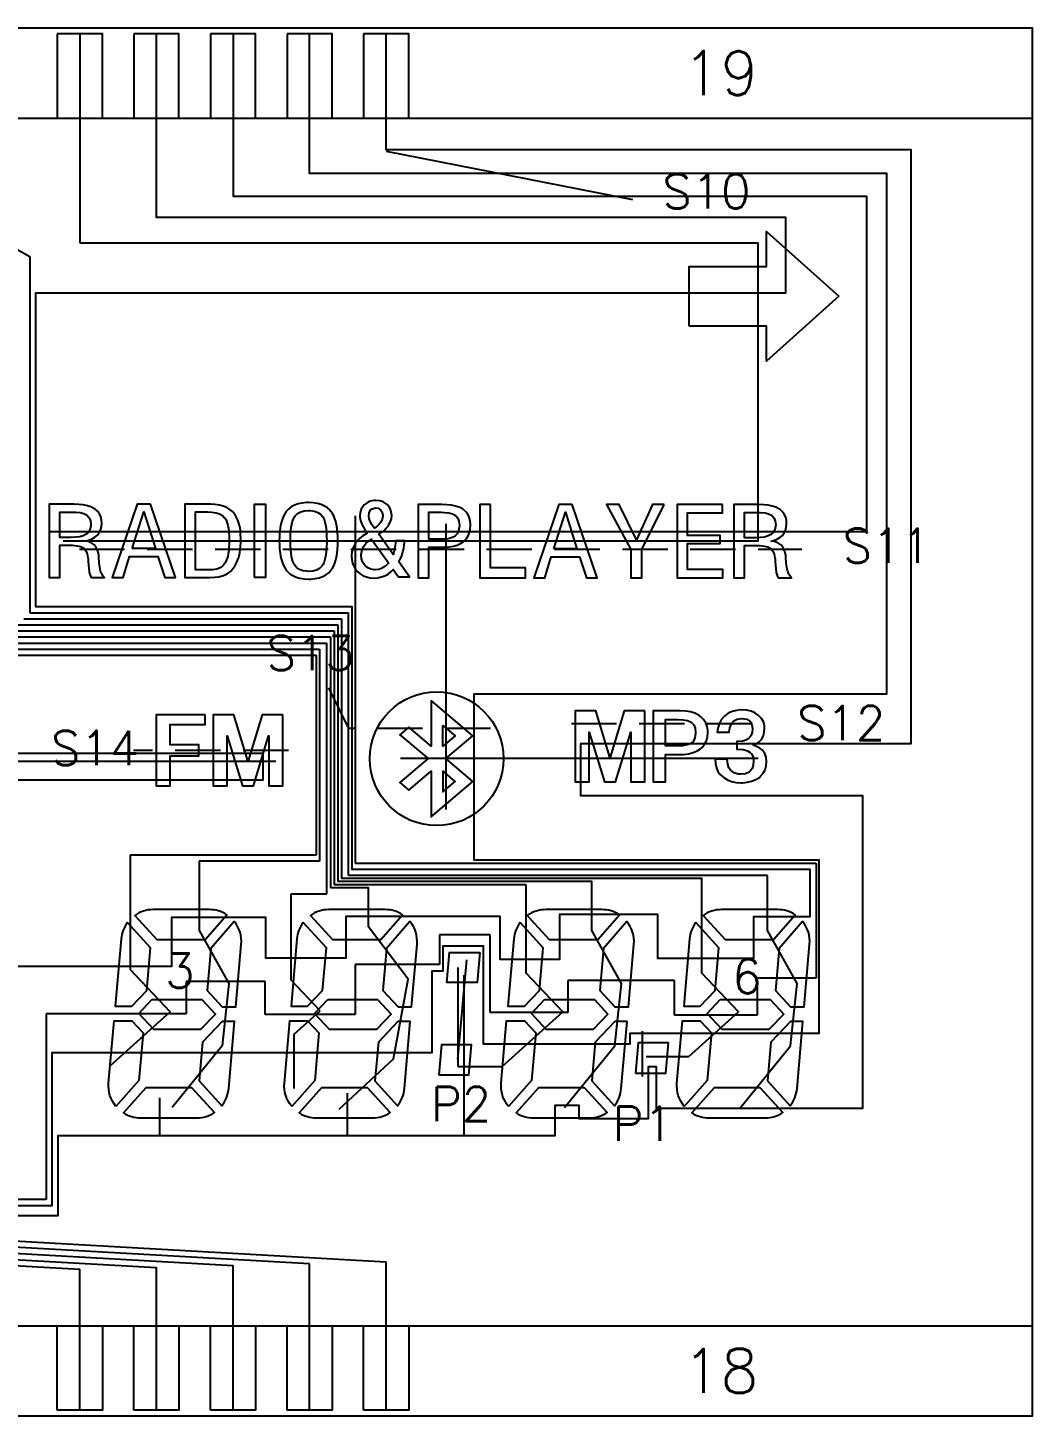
# Model space of a CAD drawing. Extents: x -1388 to 1427, y 183 to 486.
# Drawn here: x 1111.52 to 1144.81, y 347.38 to 393.38 of the extents above; entities that cross this region are included whole.
import ezdxf
from ezdxf.enums import TextEntityAlignment as Align

# ---------------------------------------------------------------- set-up
doc = ezdxf.new("R2010")
doc.units = 0
doc.header["$LTSCALE"] = 3
doc.linetypes.add('DASHED', pattern=[0.75, 0.5, -0.25])
doc.layers.get('0').update_dxf_attribs({"linetype": 'CONTINUOUS'})
for name, color, linetype in [('COM', 2, 'CONTINUOUS'), ('DIM', 3, 'CONTINUOUS'), ('SEG', 1, 'CONTINUOUS')]:
    doc.layers.add(name, color=color, linetype=linetype)
doc.styles.add('ROMANS', font='romans.shx')

msp = doc.modelspace()

# ---------------------------------------------------------------- linework, layer by layer
for p, q in [((1058.815, 390.385), (1144.815, 390.385)), ((1058.815, 350.385), (1144.815, 350.385))]:
    msp.add_line(p, q)
for points in [[(1058.815, 347.385), (1058.815, 393.385), (1144.815, 393.385), (1144.815, 347.385)], [(1112.495, 393.185), (1112.495, 390.385), (1113.995, 390.385), (1113.995, 393.185)], [(1115.035, 393.185), (1115.035, 390.385), (1116.535, 390.385), (1116.535, 393.185)], [(1117.575, 393.185), (1117.575, 390.385), (1119.075, 390.385), (1119.075, 393.185)], [(1120.115, 393.185), (1120.115, 390.385), (1121.615, 390.385), (1121.615, 393.185)], [(1122.655, 393.185), (1122.655, 390.385), (1124.155, 390.385), (1124.155, 393.185)], [(1133.443, 383.496), (1133.443, 385.479), (1136.011, 385.479), (1136.011, 386.632), (1138.407, 384.488), (1136.011, 382.343), (1136.011, 383.496)], [(1123.063, 377.724), (1122.993, 377.722), (1122.874, 377.697), (1122.767, 377.65), (1122.675, 377.581), (1122.634, 377.533), (1122.575, 377.439), (1122.539, 377.329), (1122.528, 377.206), (1122.529, 377.166), (1122.551, 377.057), (1122.595, 376.936), (1122.646, 376.836), (1122.708, 376.735), (1122.775, 376.645), (1122.736, 376.621), (1122.625, 376.548), (1122.529, 376.472), (1122.448, 376.394), (1122.383, 376.314), (1122.336, 376.236), (1122.293, 376.131), (1122.266, 376.017), (1122.257, 375.897), (1122.257, 375.888), (1122.266, 375.764), (1122.291, 375.649), (1122.332, 375.544), (1122.388, 375.448), (1122.461, 375.362), (1122.54, 375.293), (1122.636, 375.232), (1122.745, 375.189), (1122.861, 375.163), (1122.989, 375.154), (1122.997, 375.154), (1123.12, 375.163), (1123.239, 375.189), (1123.352, 375.229), (1123.358, 375.232), (1123.463, 375.288), (1123.559, 375.359), (1123.637, 375.436), (1123.814, 375.198), (1124.177, 375.198), (1123.817, 375.694), (1123.855, 375.757), (1123.906, 375.862), (1123.947, 375.98), (1123.959, 376.021), (1123.983, 376.131), (1124.002, 376.247), (1124.015, 376.382), (1123.715, 376.382), (1123.712, 376.337), (1123.698, 376.218), (1123.681, 376.109), (1123.661, 376.016), (1123.638, 375.932), (1123.153, 376.604), (1123.222, 376.647), (1123.322, 376.723), (1123.406, 376.803), (1123.474, 376.887), (1123.484, 376.901), (1123.539, 377.005), (1123.574, 377.116), (1123.585, 377.232), (1123.583, 377.281), (1123.56, 377.396), (1123.511, 377.498), (1123.437, 377.587), (1123.402, 377.617), (1123.302, 377.677), (1123.188, 377.713)], [(1113.047, 377.597), (1112.236, 377.597), (1112.236, 375.176), (1112.584, 375.176), (1112.584, 376.242), (1112.89, 376.242), (1113.006, 376.24), (1113.156, 376.224), (1113.276, 376.195), (1113.363, 376.153), (1113.391, 376.131), (1113.451, 376.055), (1113.492, 375.951), (1113.517, 375.82), (1113.52, 375.805), (1113.528, 375.704), (1113.537, 375.577), (1113.544, 375.479), (1113.562, 375.346), (1113.586, 375.246), (1113.621, 375.176), (1114.066, 375.176), (1114.017, 375.221), (1113.974, 375.289), (1113.938, 375.385), (1113.911, 375.511), (1113.893, 375.665), (1113.892, 375.689), (1113.881, 375.812), (1113.873, 375.907), (1113.864, 375.962), (1113.832, 376.083), (1113.783, 376.183), (1113.717, 376.26), (1113.712, 376.266), (1113.613, 376.33), (1113.489, 376.371), (1113.448, 376.383), (1113.507, 376.396), (1113.638, 376.444), (1113.748, 376.505), (1113.835, 376.578), (1113.883, 376.639), (1113.934, 376.735), (1113.963, 376.846), (1113.974, 376.971), (1113.968, 377.068), (1113.943, 377.182), (1113.896, 377.284), (1113.83, 377.371), (1113.744, 377.443), (1113.713, 377.462), (1113.613, 377.511), (1113.497, 377.548), (1113.364, 377.575), (1113.214, 377.591)], [(1113.005, 377.341), (1113.111, 377.337), (1113.259, 377.321), (1113.378, 377.289), (1113.47, 377.243), (1113.49, 377.228), (1113.558, 377.152), (1113.598, 377.053), (1113.612, 376.931), (1113.608, 376.875), (1113.583, 376.764), (1113.531, 376.673), (1113.453, 376.603), (1113.361, 376.557), (1113.244, 376.523), (1113.105, 376.503), (1112.94, 376.495), (1112.584, 376.495), (1112.584, 377.341)], [(1115.586, 377.597), (1115.146, 377.597), (1114.322, 375.176), (1114.682, 375.176), (1114.9, 375.868), (1115.835, 375.868), (1116.062, 375.176), (1116.422, 375.176)], [(1114.982, 376.131), (1115.368, 377.346), (1115.752, 376.131)], [(1117.581, 377.597), (1116.723, 377.597), (1116.723, 375.176), (1117.508, 375.176), (1117.56, 375.177), (1117.72, 375.183), (1117.854, 375.199), (1117.961, 375.222), (1118.014, 375.239), (1118.131, 375.295), (1118.238, 375.374), (1118.26, 375.394), (1118.335, 375.476), (1118.401, 375.57), (1118.457, 375.677), (1118.5, 375.795), (1118.502, 375.798), (1118.527, 375.89), (1118.547, 375.99), (1118.564, 376.097), (1118.574, 376.212), (1118.582, 376.335), (1118.583, 376.466), (1118.583, 376.469), (1118.579, 376.607), (1118.568, 376.738), (1118.549, 376.858), (1118.522, 376.969), (1118.488, 377.071), (1118.446, 377.163), (1118.397, 377.246), (1118.34, 377.32), (1118.308, 377.354), (1118.219, 377.428), (1118.118, 377.489), (1118.003, 377.536), (1117.875, 377.569), (1117.735, 377.589)], [(1117.489, 377.343), (1117.622, 377.339), (1117.763, 377.316), (1117.881, 377.278), (1117.975, 377.224), (1118.048, 377.152), (1118.055, 377.144), (1118.093, 377.08), (1118.125, 377.002), (1118.151, 376.909), (1118.171, 376.8), (1118.185, 376.676), (1118.195, 376.537), (1118.197, 376.383), (1118.196, 376.295), (1118.191, 376.167), (1118.183, 376.054), (1118.169, 375.955), (1118.151, 375.87), (1118.114, 375.756), (1118.064, 375.655), (1118.002, 375.568), (1117.942, 375.514), (1117.825, 375.46), (1117.786, 375.449), (1117.661, 375.431), (1117.501, 375.425), (1117.078, 375.425), (1117.078, 377.343)], [(1119.041, 375.176), (1119.041, 377.597), (1119.404, 377.597), (1119.404, 375.176)], [(1120.83, 377.653), (1120.761, 377.652), (1120.614, 377.639), (1120.482, 377.611), (1120.363, 377.569), (1120.258, 377.512), (1120.165, 377.441), (1120.087, 377.357), (1120.04, 377.286), (1119.997, 377.206), (1119.961, 377.116), (1119.929, 377.018), (1119.904, 376.911), (1119.884, 376.793), (1119.87, 376.667), (1119.861, 376.531), (1119.859, 376.387), (1119.861, 376.247), (1119.87, 376.112), (1119.884, 375.985), (1119.904, 375.868), (1119.929, 375.76), (1119.961, 375.661), (1119.997, 375.571), (1120.041, 375.491), (1120.088, 375.419), (1120.123, 375.377), (1120.208, 375.298), (1120.305, 375.233), (1120.416, 375.184), (1120.541, 375.147), (1120.68, 375.125), (1120.83, 375.119), (1120.9, 375.12), (1121.047, 375.134), (1121.18, 375.16), (1121.299, 375.203), (1121.405, 375.259), (1121.497, 375.33), (1121.573, 375.414), (1121.621, 375.485), (1121.663, 375.564), (1121.7, 375.652), (1121.73, 375.752), (1121.754, 375.859), (1121.775, 375.977), (1121.788, 376.103), (1121.797, 376.24), (1121.799, 376.387), (1121.799, 376.388), (1121.797, 376.534), (1121.788, 376.67), (1121.774, 376.797), (1121.754, 376.914), (1121.73, 377.022), (1121.699, 377.121), (1121.664, 377.21), (1121.621, 377.29), (1121.573, 377.359), (1121.542, 377.399), (1121.457, 377.477), (1121.359, 377.54), (1121.247, 377.59), (1121.122, 377.625), (1120.983, 377.647)], [(1120.829, 375.376), (1120.769, 375.377), (1120.636, 375.397), (1120.524, 375.441), (1120.434, 375.506), (1120.362, 375.593), (1120.35, 375.612), (1120.318, 375.682), (1120.29, 375.767), (1120.267, 375.863), (1120.25, 375.975), (1120.237, 376.098), (1120.23, 376.236), (1120.228, 376.387), (1120.228, 376.435), (1120.231, 376.581), (1120.241, 376.714), (1120.255, 376.834), (1120.274, 376.94), (1120.299, 377.033), (1120.328, 377.113), (1120.362, 377.179), (1120.388, 377.216), (1120.468, 377.294), (1120.568, 377.349), (1120.688, 377.382), (1120.83, 377.394), (1120.886, 377.393), (1121.022, 377.373), (1121.135, 377.331), (1121.227, 377.268), (1121.299, 377.183), (1121.31, 377.163), (1121.342, 377.093), (1121.369, 377.011), (1121.392, 376.913), (1121.409, 376.803), (1121.421, 376.677), (1121.429, 376.539), (1121.432, 376.387), (1121.43, 376.328), (1121.427, 376.181), (1121.417, 376.048), (1121.403, 375.927), (1121.384, 375.821), (1121.36, 375.73), (1121.331, 375.651), (1121.298, 375.588), (1121.274, 375.553), (1121.194, 375.475), (1121.094, 375.42), (1120.973, 375.387)], [(1123.056, 377.476), (1123.135, 377.465), (1123.227, 377.408), (1123.27, 377.338), (1123.289, 377.222), (1123.288, 377.205), (1123.267, 377.097), (1123.216, 376.992), (1123.185, 376.952), (1123.107, 376.869), (1123.016, 376.801), (1122.993, 376.833), (1122.927, 376.933), (1122.876, 377.03), (1122.841, 377.119), (1122.824, 377.219), (1122.837, 377.32), (1122.887, 377.409), (1122.941, 377.451)], [(1125.243, 377.586), (1124.465, 377.586), (1124.465, 375.165), (1124.819, 375.165), (1124.819, 376.174), (1125.256, 376.174), (1125.337, 376.175), (1125.49, 376.187), (1125.628, 376.212), (1125.752, 376.248), (1125.861, 376.298), (1125.955, 376.359), (1125.989, 376.387), (1126.064, 376.467), (1126.121, 376.558), (1126.162, 376.662), (1126.186, 376.778), (1126.195, 376.905), (1126.195, 376.924), (1126.184, 377.051), (1126.156, 377.166), (1126.109, 377.267), (1126.045, 377.352), (1125.965, 377.423), (1125.915, 377.455), (1125.815, 377.502), (1125.698, 377.539), (1125.563, 377.565), (1125.411, 377.58)], [(1125.227, 377.333), (1125.333, 377.331), (1125.479, 377.313), (1125.598, 377.281), (1125.688, 377.233), (1125.715, 377.211), (1125.778, 377.133), (1125.815, 377.033), (1125.828, 376.909), (1125.825, 376.831), (1125.801, 376.718), (1125.757, 376.624), (1125.69, 376.551), (1125.642, 376.519), (1125.537, 376.474), (1125.405, 376.447), (1125.249, 376.437), (1124.819, 376.437), (1124.819, 377.333)], [(1126.86, 377.586), (1126.504, 377.586), (1126.504, 375.165), (1128.017, 375.165), (1128.017, 375.496), (1126.86, 375.496)], [(1129.561, 377.586), (1129.119, 377.586), (1128.296, 375.165), (1128.655, 375.165), (1128.873, 375.858), (1129.808, 375.858), (1130.036, 375.165), (1130.396, 375.165)], [(1128.956, 376.121), (1129.341, 377.335), (1129.726, 376.121)], [(1132.616, 377.586), (1132.229, 377.586), (1131.698, 376.418), (1131.121, 377.586), (1130.699, 377.586), (1131.514, 376.102), (1131.514, 375.165), (1131.872, 375.165), (1131.872, 376.102)], [(1134.549, 377.586), (1133.043, 377.586), (1133.043, 375.165), (1134.562, 375.165), (1134.562, 375.438), (1133.394, 375.438), (1133.394, 376.302), (1134.474, 376.302), (1134.474, 376.566), (1133.394, 376.566), (1133.394, 377.316), (1134.549, 377.316)], [(1135.747, 377.586), (1134.93, 377.586), (1134.93, 375.165), (1135.277, 375.165), (1135.277, 376.232), (1135.659, 376.232), (1135.777, 376.229), (1135.927, 376.214), (1136.046, 376.184), (1136.134, 376.143), (1136.161, 376.121), (1136.221, 376.044), (1136.263, 375.941), (1136.288, 375.81), (1136.29, 375.795), (1136.299, 375.694), (1136.307, 375.567), (1136.314, 375.469), (1136.333, 375.336), (1136.357, 375.236), (1136.391, 375.165), (1136.837, 375.165), (1136.788, 375.211), (1136.745, 375.278), (1136.709, 375.374), (1136.682, 375.5), (1136.664, 375.655), (1136.663, 375.679), (1136.652, 375.801), (1136.643, 375.897), (1136.635, 375.952), (1136.603, 376.072), (1136.554, 376.173), (1136.488, 376.25), (1136.482, 376.256), (1136.384, 376.319), (1136.259, 376.361), (1136.161, 376.375), (1136.207, 376.386), (1136.338, 376.434), (1136.448, 376.494), (1136.535, 376.568), (1136.583, 376.628), (1136.634, 376.725), (1136.664, 376.835), (1136.673, 376.961), (1136.669, 377.057), (1136.643, 377.172), (1136.596, 377.274), (1136.53, 377.361), (1136.444, 377.433), (1136.413, 377.452), (1136.314, 377.5), (1136.197, 377.538), (1136.064, 377.565), (1135.914, 377.58)], [(1135.705, 377.331), (1135.811, 377.327), (1135.959, 377.31), (1136.078, 377.278), (1136.17, 377.232), (1136.19, 377.218), (1136.258, 377.142), (1136.298, 377.043), (1136.312, 376.921), (1136.308, 376.865), (1136.284, 376.754), (1136.231, 376.663), (1136.153, 376.593), (1136.061, 376.547), (1135.945, 376.513), (1135.804, 376.492), (1135.673, 376.485), (1135.277, 376.485), (1135.277, 377.331)], [(1123.268, 375.478), (1123.157, 375.438), (1123.039, 375.424), (1123.013, 375.425), (1122.898, 375.445), (1122.798, 375.491), (1122.708, 375.565), (1122.68, 375.597), (1122.621, 375.69), (1122.585, 375.794), (1122.573, 375.91), (1122.579, 375.994), (1122.608, 376.103), (1122.66, 376.203), (1122.664, 376.211), (1122.731, 376.294), (1122.818, 376.372), (1122.917, 376.441), (1123.482, 375.656), (1123.463, 375.633), (1123.378, 375.55), (1123.284, 375.487)], [(1124.896, 371.097), (1124.896, 369.584), (1124.15, 370.215), (1123.856, 369.964), (1124.793, 369.172), (1123.856, 368.38), (1124.15, 368.129), (1124.896, 368.76), (1124.896, 367.247), (1126.278, 368.417), (1125.384, 369.172), (1126.278, 369.927)], [(1135.176, 370.783), (1135.174, 370.783), (1135.01, 370.771), (1134.864, 370.735), (1134.735, 370.674), (1134.627, 370.589), (1134.593, 370.557), (1134.509, 370.457), (1134.446, 370.342), (1134.4, 370.215), (1134.372, 370.052), (1134.77, 370.052), (1134.791, 370.186), (1134.832, 370.304), (1134.898, 370.398), (1134.925, 370.423), (1135.037, 370.48), (1135.193, 370.5), (1135.205, 370.5), (1135.356, 370.475), (1135.456, 370.409), (1135.468, 370.397), (1135.526, 370.295), (1135.546, 370.167), (1135.534, 370.041), (1135.493, 369.928), (1135.422, 369.843), (1135.348, 369.793), (1135.218, 369.754), (1135.026, 369.738), (1135.026, 369.483), (1135.064, 369.483), (1135.239, 369.47), (1135.374, 369.435), (1135.471, 369.379), (1135.51, 369.335), (1135.561, 369.228), (1135.578, 369.095), (1135.567, 368.958), (1135.531, 368.842), (1135.469, 368.757), (1135.434, 368.728), (1135.314, 368.673), (1135.159, 368.655), (1135.067, 368.66), (1134.933, 368.699), (1134.831, 368.773), (1134.818, 368.785), (1134.757, 368.87), (1134.721, 368.988), (1134.706, 369.157), (1134.309, 369.157), (1134.319, 369.005), (1134.347, 368.869), (1134.397, 368.75), (1134.47, 368.649), (1134.562, 368.565), (1134.592, 368.541), (1134.712, 368.467), (1134.847, 368.413), (1134.996, 368.381), (1135.159, 368.371), (1135.208, 368.371), (1135.368, 368.387), (1135.515, 368.422), (1135.649, 368.477), (1135.773, 368.551), (1135.811, 368.586), (1135.898, 368.687), (1135.959, 368.802), (1135.996, 368.929), (1136.008, 369.068), (1136.008, 369.078), (1135.992, 369.215), (1135.947, 369.34), (1135.873, 369.449), (1135.788, 369.521), (1135.659, 369.589), (1135.563, 369.615), (1135.618, 369.638), (1135.748, 369.713), (1135.842, 369.802), (1135.898, 369.906), (1135.932, 370.033), (1135.943, 370.18), (1135.938, 370.26), (1135.905, 370.387), (1135.838, 370.502), (1135.742, 370.603), (1135.735, 370.607), (1135.626, 370.685), (1135.496, 370.74), (1135.346, 370.772)], [(1117.404, 370.627), (1115.773, 370.627), (1115.773, 368.27), (1116.245, 368.27), (1116.245, 369.26), (1117.192, 369.26), (1117.192, 369.632), (1116.245, 369.632), (1116.245, 370.302), (1117.404, 370.302)], [(1119.974, 370.627), (1119.288, 370.627), (1118.827, 369.096), (1118.815, 369.096), (1118.354, 370.627), (1117.667, 370.627), (1117.667, 368.27), (1118.127, 368.27), (1118.127, 369.924), (1118.135, 369.924), (1118.638, 368.27), (1119.004, 368.27), (1119.507, 369.924), (1119.514, 369.924), (1119.514, 368.27), (1119.974, 368.27)], [(1131.974, 370.756), (1131.288, 370.756), (1130.827, 369.225), (1130.814, 369.225), (1130.353, 370.756), (1129.667, 370.756), (1129.667, 368.398), (1130.127, 368.398), (1130.127, 370.053), (1130.135, 370.053), (1130.638, 368.398), (1131.003, 368.398), (1131.507, 370.053), (1131.514, 370.053), (1131.514, 368.398), (1131.974, 368.398)], [(1133.151, 370.756), (1132.251, 370.756), (1132.251, 368.398), (1132.663, 368.398), (1132.663, 369.306), (1133.134, 369.306), (1133.258, 369.311), (1133.427, 369.331), (1133.578, 369.37), (1133.709, 369.427), (1133.823, 369.501), (1133.872, 369.543), (1133.957, 369.645), (1134.018, 369.761), (1134.056, 369.89), (1134.068, 370.031), (1134.065, 370.101), (1134.041, 370.237), (1133.994, 370.359), (1133.92, 370.469), (1133.824, 370.563), (1133.759, 370.609), (1133.633, 370.674), (1133.489, 370.72), (1133.329, 370.748)], [(1133.071, 370.473), (1133.247, 370.461), (1133.394, 370.429), (1133.513, 370.38), (1133.526, 370.371), (1133.598, 370.292), (1133.641, 370.18), (1133.655, 370.031), (1133.655, 370.002), (1133.635, 369.859), (1133.587, 369.755), (1133.511, 369.682), (1133.501, 369.677), (1133.379, 369.629), (1133.228, 369.6), (1133.048, 369.591), (1132.663, 369.591), (1132.663, 370.473)], [(1125.277, 370.274), (1125.687, 369.927), (1125.277, 369.581)], [(1125.277, 368.763), (1125.277, 368.069), (1125.687, 368.417)], [(1126.502, 362.753), (1126.414, 361.753), (1125.41, 361.753), (1125.498, 362.753)], [(1115.639, 361.187), (1117.292, 361.187), (1117.741, 360.705), (1117.253, 360.192), (1115.698, 360.192), (1115.201, 360.726)], [(1121.464, 361.187), (1123.117, 361.187), (1123.566, 360.705), (1123.078, 360.192), (1121.523, 360.192), (1121.026, 360.726)], [(1128.652, 361.187), (1130.304, 361.187), (1130.753, 360.705), (1130.265, 360.192), (1128.71, 360.192), (1128.213, 360.726)], [(1134.476, 361.187), (1136.129, 361.187), (1136.578, 360.705), (1136.09, 360.192), (1134.535, 360.192), (1134.038, 360.726)], [(1131.666, 358.752), (1132.67, 358.752), (1132.758, 359.752), (1131.754, 359.752)], [(1125.142, 358.691), (1126.146, 358.691), (1126.234, 359.691), (1125.23, 359.691)], [(1112.495, 347.585), (1112.495, 350.385), (1113.995, 350.385), (1113.995, 347.585)], [(1115.035, 347.585), (1115.035, 350.385), (1116.535, 350.385), (1116.535, 347.585)], [(1117.575, 347.585), (1117.575, 350.385), (1119.075, 350.385), (1119.075, 347.585)], [(1120.115, 347.585), (1120.115, 350.385), (1121.615, 350.385), (1121.615, 347.585)], [(1122.655, 347.585), (1122.655, 350.385), (1124.155, 350.385), (1124.155, 347.585)]]:
    msp.add_lwpolyline(points, close=True)
for points in [[(1115.797, 363.175), (1117.405, 363.175), (1118.118, 364, 0.144169), (1117.543, 364.17), (1115.678, 364.17, 0.154794), (1115.066, 363.976)], [(1121.622, 363.175), (1123.23, 363.175), (1123.943, 364, 0.144169), (1123.368, 364.17), (1121.503, 364.17, 0.154794), (1120.891, 363.976)], [(1128.809, 363.175), (1130.417, 363.175), (1131.13, 364, 0.144169), (1130.555, 364.17), (1128.69, 364.17, 0.154794), (1128.078, 363.976)], [(1134.634, 363.175), (1136.242, 363.175), (1136.955, 364, 0.144169), (1136.38, 364.17), (1134.515, 364.17, 0.154794), (1133.903, 363.976)], [(1114.828, 363.744, 0.13972), (1114.62, 363.201), (1114.425, 360.97), (1114.974, 360.97), (1115.47, 361.49), (1115.594, 362.905)], [(1117.589, 362.881), (1117.467, 361.486), (1117.97, 360.945), (1118.419, 360.945), (1118.6, 363.016, 0.195303), (1118.365, 363.779)], [(1120.653, 363.744, 0.13972), (1120.445, 363.201), (1120.25, 360.97), (1120.799, 360.97), (1121.295, 361.49), (1121.419, 362.905)], [(1123.414, 362.881), (1123.292, 361.486), (1123.795, 360.945), (1124.244, 360.945), (1124.425, 363.016, 0.195303), (1124.19, 363.779)], [(1127.84, 363.744, 0.13972), (1127.633, 363.201), (1127.437, 360.97), (1127.986, 360.97), (1128.482, 361.49), (1128.606, 362.905)], [(1130.602, 362.881), (1130.479, 361.486), (1130.982, 360.945), (1131.431, 360.945), (1131.612, 363.016, 0.195303), (1131.377, 363.779)], [(1133.665, 363.744, 0.13972), (1133.458, 363.201), (1133.262, 360.97), (1133.811, 360.97), (1134.307, 361.49), (1134.431, 362.905)], [(1136.427, 362.881), (1136.304, 361.486), (1136.807, 360.945), (1137.256, 360.945), (1137.437, 363.016, 0.195303), (1137.202, 363.779)], [(1114.446, 357.65, -0.198685), (1114.202, 358.424), (1114.383, 360.483), (1114.974, 360.483), (1115.347, 360.082), (1115.209, 358.508)], [(1117.954, 357.669, 0.147649), (1118.182, 358.239), (1118.377, 360.461), (1117.967, 360.461), (1117.318, 359.78), (1117.205, 358.492)], [(1120.271, 357.65, -0.198685), (1120.027, 358.424), (1120.208, 360.483), (1120.799, 360.483), (1121.172, 360.082), (1121.034, 358.508)], [(1124.007, 358.239), (1124.202, 360.461), (1123.792, 360.461), (1123.143, 359.78), (1123.03, 358.492), (1123.779, 357.669, 0.147649)], [(1127.458, 357.65, -0.198685), (1127.215, 358.424), (1127.395, 360.483), (1127.986, 360.483), (1128.359, 360.082), (1128.221, 358.508)], [(1130.967, 357.669, 0.147649), (1131.194, 358.239), (1131.389, 360.461), (1130.979, 360.461), (1130.33, 359.78), (1130.218, 358.492)], [(1133.283, 357.65, -0.198685), (1133.04, 358.424), (1133.22, 360.483), (1133.811, 360.483), (1134.184, 360.082), (1134.046, 358.508)], [(1136.792, 357.669, 0.147649), (1137.019, 358.239), (1137.214, 360.461), (1136.804, 360.461), (1136.155, 359.78), (1136.043, 358.492)], [(1116.963, 358.265), (1115.437, 358.265), (1114.696, 357.432, 0.140856), (1115.26, 357.27), (1117.125, 357.27, 0.146889), (1117.71, 357.445)], [(1122.788, 358.265), (1121.262, 358.265), (1120.521, 357.432, 0.140856), (1121.085, 357.27), (1122.95, 357.27, 0.146889), (1123.535, 357.445)], [(1129.975, 358.265), (1128.449, 358.265), (1127.708, 357.432, 0.140856), (1128.272, 357.27), (1130.137, 357.27, 0.146889), (1130.722, 357.445)], [(1135.8, 358.265), (1134.274, 358.265), (1133.533, 357.432, 0.140856), (1134.097, 357.27), (1135.962, 357.27, 0.146889), (1136.547, 357.445)]]:
    msp.add_lwpolyline(points, format="xyb", close=True)
msp.add_circle((1125.075, 369.169), 2.217)
at = {"layer": 'COM', "color": 4}
for p, q in [((1122.377, 377.219), (1122.377, 365.706)), ((1122.377, 365.706), (1137.649, 365.706)), ((1137.649, 365.706), (1137.649, 361.895)), ((1126.848, 363.339), (1125.165, 363.339)), ((1125.165, 363.339), (1125.165, 362.346)), ((1126.848, 360.764), (1126.848, 363.339)), ((1125.165, 362.346), (1122.378, 362.346)), ((1122.378, 362.346), (1122.378, 360.691)), ((1119.39, 361.789), (1116.772, 361.789)), ((1116.772, 361.789), (1116.772, 360.717)), ((1119.39, 360.691), (1119.39, 361.789)), ((1132.963, 361.82), (1129.42, 361.82)), ((1129.42, 361.82), (1129.42, 360.764)), ((1132.963, 360.677), (1132.963, 361.82)), ((1137.649, 361.895), (1135.703, 361.895)), ((1135.703, 361.895), (1135.703, 360.677)), ((1116.772, 360.717), (1112.134, 360.717)), ((1112.134, 360.717), (1112.134, 354.569)), ((1122.378, 360.691), (1119.39, 360.691)), ((1129.42, 360.764), (1126.848, 360.764)), ((1135.703, 360.677), (1132.963, 360.677)), ((1112.134, 354.569), (1105.398, 354.569))]:
    msp.add_line(p, q, dxfattribs=at)
at = {"layer": 'COM', "color": 2}
msp.add_lwpolyline([(1102.822, 354.036), (1112.534, 354.036), (1112.534, 356.686), (1129.003, 356.686), (1129.003, 357.69), (1129.786, 357.69), (1129.786, 357.251), (1132.093, 357.251), (1132.093, 358.968), (1132.345, 358.968), (1132.345, 357.594), (1139.197, 357.594), (1139.197, 367.939), (1129.852, 367.939), (1129.852, 369.667), (1140.8, 369.667), (1140.8, 389.343), (1123.405, 389.343), (1123.405, 393.185)], dxfattribs=at)
at = {"layer": 'COM', "color": 6}
msp.add_lwpolyline([(1105.298, 354.369), (1112.334, 354.369), (1112.334, 359.44), (1124.921, 359.44), (1124.921, 362.144), (1125.293, 362.144), (1125.293, 362.971), (1126.62, 362.971), (1126.62, 359.719), (1131.49, 359.719), (1131.49, 360.072), (1137.749, 360.072), (1137.749, 365.806), (1126.313, 365.806), (1126.313, 371.319), (1139.994, 371.319), (1139.994, 388.554), (1120.865, 388.554), (1120.865, 393.185)], dxfattribs=at)
at = {"layer": 'COM', "color": 3}
for points in [[(1111.176, 362.295), (1116.298, 362.295), (1116.298, 363.917), (1119.407, 363.917), (1119.407, 362.569), (1122.073, 362.569), (1122.073, 363.954), (1127.174, 363.954), (1127.174, 362.532), (1129.158, 362.532), (1129.158, 364.018), (1132.398, 364.018), (1132.398, 362.566), (1135.582, 362.566), (1135.582, 363.939), (1137.449, 363.939), (1137.449, 365.495), (1122.277, 365.495), (1122.277, 374.201), (1111.79, 374.201), (1111.79, 384.606), (1136.645, 384.606), (1136.645, 387.094), (1115.785, 387.094), (1115.785, 393.185)], [(1106.378, 359.983), (1111.176, 359.983), (1111.176, 368.464), (1119.322, 368.464), (1119.322, 369.339), (1110.255, 369.339), (1110.255, 364.018), (1096.464, 364.018)]]:
    msp.add_lwpolyline(points, dxfattribs=at)
at = {"layer": 'COM', "color": 4}
msp.add_lwpolyline([(1118.325, 393.185), (1118.325, 387.809), (1139.321, 387.809), (1139.321, 376.682), (1112.236, 376.682)], dxfattribs=at)
at = {"layer": 'COM'}
for points in [[(1125.986, 356.686), (1125.986, 362.002)], [(1115.891, 357.928), (1115.891, 356.686)], [(1122.11, 358.088), (1122.11, 356.686)]]:
    msp.add_lwpolyline(points, dxfattribs=at)
at = {"layer": 'DIM'}
for p, q in [((1123.405, 389.295), (1131.563, 387.694)), ((1122.168, 370.168), (1121.496, 371.513)), ((1126.065, 362.509), (1125.762, 359.212))]:
    msp.add_line(p, q, dxfattribs=at)
at = {"layer": 'DIM', "linetype": 'DASHED'}
for p, q in [((1129.54, 370.336), (1135.655, 370.336)), ((1126.855, 370.168), (1122.168, 370.168)), ((1120.162, 369.439), (1115.023, 369.439)), ((1131.888, 360.14), (1131.888, 358.326))]:
    msp.add_line(p, q, dxfattribs=at)
msp.add_lwpolyline([(1113.232, 376.114), (1137.181, 376.114)], dxfattribs=at)
at = {"layer": 'SEG'}
for p, q in [((1113.245, 393.185), (1113.245, 386.257)), ((1110.705, 386.304), (1111.59, 385.805)), ((1113.245, 386.257), (1135.731, 386.257)), ((1111.59, 385.805), (1111.59, 374.001)), ((1122.157, 365.295), (1122.157, 374.001)), ((1121.437, 364.695), (1121.437, 373.001)), ((1110.719, 369.089), (1119.745, 369.089)), ((1123.875, 369.189), (1135.731, 369.189)), ((1121.077, 365.977), (1114.912, 365.977)), ((1114.912, 365.977), (1114.912, 362.188)), ((1121.197, 365.777), (1117.205, 365.777)), ((1117.205, 365.777), (1117.205, 363.48)), ((1136.043, 365.295), (1122.157, 365.295)), ((1136.043, 363.48), (1136.043, 365.295)), ((1128.037, 362.069), (1128.037, 364.995)), ((1120.25, 361.83), (1120.25, 364.695)), ((1120.25, 364.695), (1121.437, 364.695)), ((1117.205, 363.48), (1118.187, 361.726)), ((1137.024, 361.726), (1136.043, 363.48)), ((1114.912, 362.188), (1116.246, 360.783)), ((1125.774, 362.246), (1125.774, 358.974)), ((1129.258, 360.783), (1128.037, 362.069)), ((1118.187, 361.726), (1117.964, 359.654)), ((1121.211, 360.817), (1120.25, 361.83)), ((1136.802, 359.654), (1137.024, 361.726)), ((1116.246, 360.783), (1114.252, 358.992)), ((1120.352, 360.045), (1121.211, 360.817)), ((1127.244, 358.974), (1129.258, 360.783)), ((1120.352, 358.245), (1120.352, 360.045)), ((1117.964, 359.654), (1116.305, 357.612)), ((1135.142, 357.612), (1136.802, 359.654)), ((1125.774, 358.974), (1127.244, 358.974)), ((1094.26, 353.327), (1113.245, 352.258)), ((1096.97, 353.375), (1115.785, 352.315)), ((1098.77, 353.474), (1118.325, 352.373)), ((1120.865, 352.43), (1101.48, 353.522)), ((1123.405, 352.487), (1103.279, 353.621)), ((1118.325, 347.585), (1118.325, 352.373)), ((1120.865, 347.585), (1120.865, 352.43)), ((1123.405, 347.585), (1123.405, 352.487)), ((1113.245, 347.585), (1113.245, 352.258)), ((1115.785, 347.585), (1115.785, 352.315))]:
    msp.add_line(p, q, dxfattribs=at)
at = {"layer": 'SEG', "color": 1}
for p, q in [((1125.38, 376.953), (1125.38, 367.485)), ((1111.59, 374.001), (1122.157, 374.001)), ((1111.19, 373.601), (1121.797, 373.601)), ((1111.39, 373.801), (1121.917, 373.801)), ((1121.797, 373.601), (1121.797, 365.095)), ((1121.917, 373.801), (1121.917, 365.195)), ((1110.79, 373.201), (1121.557, 373.201)), ((1110.99, 373.401), (1121.677, 373.401)), ((1121.557, 373.201), (1121.557, 364.895)), ((1121.677, 373.401), (1121.677, 364.995)), ((1110.19, 372.601), (1121.077, 372.601)), ((1110.39, 372.801), (1121.197, 372.801)), ((1110.59, 373.001), (1121.437, 373.001)), ((1121.077, 372.601), (1121.077, 365.977)), ((1121.197, 372.801), (1121.197, 365.777)), ((1128.037, 364.995), (1121.677, 364.995))]:
    msp.add_line(p, q, dxfattribs=at)
at = {"layer": 'SEG'}
for points in [[(1112.693, 376.392), (1135.731, 376.392), (1135.731, 386.257)], [(1121.846, 357.562), (1123.64, 359.229), (1124.136, 361.863), (1122.813, 363.597), (1122.813, 364.895), (1121.557, 364.895)], [(1129.317, 357.612), (1130.977, 359.654), (1131.199, 361.726), (1130.218, 363.48), (1130.218, 365.095), (1121.797, 365.095)], [(1132.018, 359.305), (1133.438, 359.305), (1135.083, 360.783), (1133.862, 362.069), (1133.862, 365.195), (1121.917, 365.195)]]:
    msp.add_lwpolyline(points, dxfattribs=at)

# ---------------------------------------------------------------- texts
at = {"style": 'ROMANS'}
for s, p in [('19', (1134.485, 391.885)), ('18', (1134.485, 348.885))]:
    msp.add_text(s, height=1.46, dxfattribs=at).set_placement(p, align=Align.MIDDLE)
at = {"layer": 'DIM', "linetype": 'DASHED', "style": 'ROMANS'}
for s, height, p in [('S10', 1.1358, (1134.015, 387.969)), ('S11', 1.1358, (1139.993, 376.226)), ('S13', 1.1358, (1120.896, 372.671)), ('S12', 1.1358, (1138.482, 370.347)), ('S14', 1.1358, (1113.751, 369.525)), ('3', 1.136, (1116.564, 362.151)), ('6', 1.136, (1135.358, 361.958)), ('P2', 1.1358, (1125.883, 357.733)), ('P1', 1.1358, (1131.907, 357.077))]:
    msp.add_text(s, height=height, dxfattribs=at).set_placement(p, align=Align.MIDDLE)

doc.saveas('drawing.dxf')
